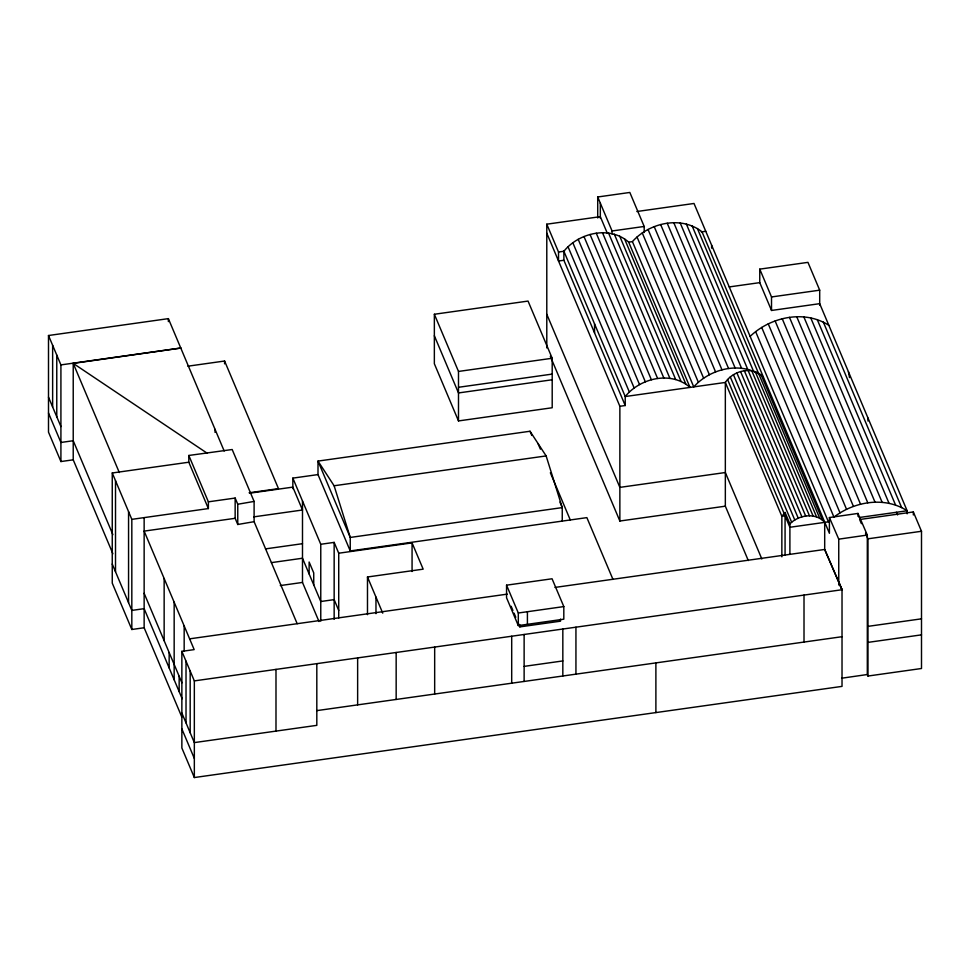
<?xml version="1.0" encoding="UTF-8"?>
<svg xmlns="http://www.w3.org/2000/svg" width="970" height="970" viewBox="0 0 970 970"><rect width="100%" height="100%" fill="white"/><g stroke="black" fill="none" stroke-linecap="round" stroke-linejoin="round"><path stroke-width="1.45" d="M861.421 523.654L859.626 519.52L913.34 511.954L921.5 531.269L921.5 668.5L867.956 676.041L867.313 674.526L867.313 535.052L857.977 513.433L829.411 517.543L829.411 533.294L702.013 231.818C681.17 215.388 649.209 222.76 632.416 241.615L693.756 386.897C710.549 368.042 742.511 360.67 763.354 377.1C753.084 365.593 733.162 370.419 725.342 382.447L725.342 506.182L748.294 560.551M789.895 554.355L789.895 523.897L785.069 512.463L781.856 516.283L781.856 556.828M625.226 405.533L563.885 260.263L563.885 251.266C578.775 232.715 609.851 225.392 628.669 242.148L690.01 387.418C671.191 370.673 640.115 377.997 625.226 396.536L625.226 405.533L619.866 406.284L546.789 233.2M789.895 523.897C798.686 514.827 815.746 512.16 824.694 522.369L824.694 549.457L842.021 589.736L842.021 686.384L194.339 777.54L181.863 747.991L181.863 651.343L194.17 649.609L144.142 531.111L235.152 518.307L237.759 524.491L254.104 521.678L297.184 623.71M750.137 336.384C770.422 316.96 804.336 309.478 828.841 325.314M907.144 513.797L907.144 510.766C884.81 496.228 854.291 501.417 833.945 517.095L755.642 331.631M254.104 501.429L232.182 449.522L188.81 455.463L208.38 501.829L235.152 498.059L237.759 504.242L254.104 501.429L254.104 521.678M829.411 517.543L838.747 539.162L867.313 535.052M841.596 678.224L867.313 674.526M119.31 472.548L73.223 363.386L180.784 348.06L224.191 451.026M597.714 217.959L597.714 196.983L629.833 192.46L644.189 226.459L644.189 232.46M546.789 347.927L546.789 224.191L600.321 216.662L607.365 233.358M636.841 211.521L694.011 203.47L828.441 521.848M597.714 196.983L612.07 230.981L644.189 226.459M546.789 224.191L558.526 252.018L564.479 251.181M628.669 242.148L632.416 241.615M701.31 231.915L705.76 231.296M563.885 260.263L558.526 261.015L558.526 252.018M112.896 553.761L73.223 459.816L60.916 461.55L48.5 432.147L48.5 335.511L168.368 318.633L180.784 348.06M48.5 335.511L60.916 364.902L180.784 348.024M434.354 314.256L528.044 301.076L552.197 358.257L552.197 407.752L458.495 420.931L434.354 363.75L434.354 314.256L458.495 371.437L458.495 420.931M859.068 517.531L907.144 510.766L819.698 303.671L771.514 310.461L759.765 282.634L759.765 269.139L807.949 262.361L819.698 290.175L819.698 305.271M729.258 286.926L759.765 282.634M187.889 366.187L224.591 361.022L278.475 488.637L249.108 492.772M759.765 269.139L771.514 296.953L819.698 290.175M458.495 371.437L552.197 358.257M458.495 387.285L552.197 374.093M552.197 379.767L458.495 392.947L434.354 335.765M112.253 472.984L188.81 462.217L208.38 508.571L131.823 519.35L112.253 472.984L112.253 583.128L131.823 629.494L144.142 627.76L181.814 716.988M562.248 521.096L562.248 507.601L546.134 455.924L530.02 431.25L318.002 461.089L318.002 474.585L350.243 550.936L586.874 517.628L612.979 579.442M292.843 488.674L292.843 478.125L318.002 474.585M249.945 493.16L292.843 487.122L302.494 510.002L253.679 516.877M350.243 550.936L350.243 537.441L318.002 461.089L334.116 485.764L546.134 455.924M265.513 548.887L302.494 543.685M292.843 478.125L320.767 544.279L334.153 542.388L338.724 553.215L338.724 618.011M271.43 562.624L302.494 558.235L320.767 601.509L334.153 599.63L338.724 610.445M338.724 553.215L412.068 542.885L423.162 569.16L367.484 576.992L367.484 614.653M550.317 356.305L619.866 521.023L725.342 506.182M280.306 585.565L302.494 582.437L318.997 621.528M829.18 521.739L789.895 527.268L785.069 515.834L781.856 516.283L725.342 382.447L625.226 396.536L563.885 251.266M506.558 585.177L552.063 578.775L563.812 606.589L563.812 619.187L518.307 625.601L506.558 597.775L506.558 585.177L518.307 613.004L518.307 625.601M865.531 533.197L867.956 538.811L921.5 531.269M189.623 638.842L507.322 594.125M554.949 587.432L824.694 549.457L842.021 589.736L194.339 680.891L181.863 651.343M518.307 613.004L563.812 606.589M518.113 622.776L519.859 626.887L560.49 621.176L560.49 619.078M524.127 666.378L562.83 660.934M867.956 626.365L921.5 618.824M316.814 710.622L842.021 636.708M867.956 642.382L921.5 634.853M753.532 371.231L692.144 225.925M73.223 363.386L207.156 453.208M838.747 581.988L842.021 589.736M823.336 322.101L901.639 507.565M817.261 319.615L895.577 505.067M896.438 512.281L897.565 514.949M810.738 317.869L889.041 503.321M803.851 316.899L882.154 502.363M796.734 316.729L875.037 502.181M789.483 317.348L867.798 502.812M782.244 318.766L860.548 504.218M775.115 320.937L853.43 506.401M768.24 323.847L846.543 509.311M761.705 327.436L840.008 512.887M761.123 374.832L822.463 520.114M697.394 228.532L819.735 518.271M755.254 371.643L816.594 516.925M751.798 370.807L813.139 516.088M686.372 224.058L747.712 369.34M748.125 370.516L809.465 515.785M744.354 370.77L805.694 516.052M680.212 222.979L741.553 368.248M740.571 371.583L801.911 516.852M673.786 222.7L735.127 367.969M736.897 372.904L798.237 518.186M733.441 374.711L794.782 519.993M667.214 223.221L728.555 368.503M730.301 376.954L791.641 522.224M727.585 379.561L784.087 513.397M660.643 224.543L721.983 369.825M654.216 226.64L715.557 371.91M648.045 229.453L709.385 374.735M642.285 232.945L703.626 378.215M637.035 237.019L698.376 382.301M761.838 558.962L725.342 472.523L619.866 487.376L546.789 314.28M624.522 238.814L685.863 384.084M619.709 236.146L681.049 381.428M614.349 234.219L675.69 379.5M608.566 233.067L669.906 378.349M602.491 232.727L663.832 378.009M596.271 233.2L657.611 378.482M590.051 234.485L651.391 379.755M583.988 236.535L645.329 381.804M578.193 239.311L639.533 384.581M572.833 242.742L634.174 388.024M568.032 246.756L629.372 392.038M538.047 443.617L540.387 449.171M550.354 472.766L570.287 519.968M530.02 431.25L531.778 435.421M559.908 502.048L562.248 507.601L350.243 537.441L334.116 485.764M511.154 606.286L512.9 610.409M514.051 613.149L515.797 617.272M367.484 576.992L382.75 613.161M144.142 593.3L181.936 682.831M112.896 534.676L73.223 440.732L60.916 442.465L48.5 413.062M182.166 698.739L144.142 608.675L131.823 610.409L112.253 564.043M48.5 397.179L60.916 426.582M181.863 713.047L194.339 742.596L316.814 725.354L316.814 663.65M181.863 728.906L194.339 758.455M848.41 371.68L849.502 377.585M913.34 511.954L913.34 514.973M867.992 418.046L867.992 421.041M867.956 538.811L867.956 676.041M857.977 513.433L857.977 516.295M838.747 539.162L838.747 585.007M804.009 595.083L804.009 642.055M785.069 512.463L785.069 555.07M771.514 296.953L771.514 310.461M711.628 245.204L711.628 248.187M655.89 662.898L655.89 712.586M619.866 406.284L619.866 521.023M612.07 230.981L612.07 233.976M600.321 203.166L600.321 218.153M594.549 323.895L594.549 332.904M575.938 627.19L575.938 674.15M562.83 629.033L562.83 675.993M527.413 611.718L527.413 624.316M524.127 634.477L524.127 681.449M519.859 624.789L519.859 626.887M511.699 636.223L511.699 683.195M434.669 647.063L434.669 694.035M412.068 542.885L412.068 571.512M396.16 652.483L396.16 699.455M375.972 597.096L375.972 613.658M357.639 657.915L357.639 704.875M334.153 542.388L334.153 619.296M320.767 544.279L320.767 621.176M313.734 584.837L313.734 572.918L309.127 562.006L309.127 573.937M302.494 501.005L302.494 582.437M275.989 669.397L275.989 731.101M237.759 504.242L237.759 524.491M235.152 498.059L235.152 518.307M224.591 361.022L224.591 363.847M215.049 429.346L215.049 432.377M208.38 501.829L208.38 508.571M194.339 680.891L194.339 777.54M190.181 671.046L190.181 732.75M188.81 455.463L188.81 462.217M186.022 661.188L186.022 722.893M184.167 625.917L184.167 651.076M179.159 676.248L179.159 691.622M174.163 602.212L174.163 679.776M169.156 652.543L169.156 667.93M168.368 318.633L168.368 321.616M164.148 578.52L164.148 640.697M144.142 517.616L144.142 627.76M131.823 519.35L131.823 629.494M128.561 511.626L128.561 602.685M115.515 480.72L115.515 571.779M73.223 363.168L73.223 459.816M60.916 364.902L60.916 461.55M56.769 355.105L56.769 416.785M52.635 345.308L52.635 406.988"/></g></svg>
